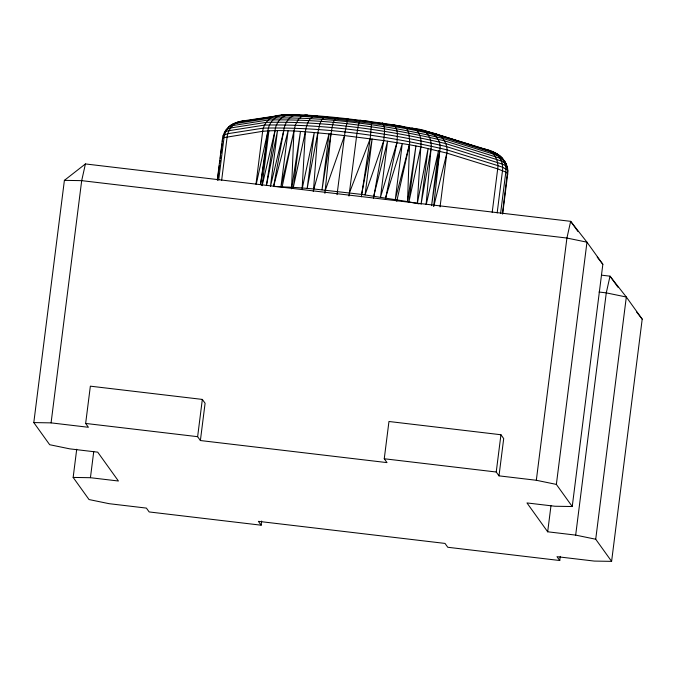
<?xml version="1.0" encoding="UTF-8"?>
<svg xmlns="http://www.w3.org/2000/svg" width="676" height="676" viewBox="0 0 676 676"><rect width="100%" height="100%" fill="white"/><g stroke="black" fill="none" stroke-linecap="round" stroke-linejoin="round"><path stroke-width="1.01" d="M291.533 188.849L293.933 131.076L295.437 124.874L298.141 119.753L301.724 116.348L303.718 115.427L305.755 115.055L316.934 115.841C302.662 116.34 287.68 112.951 273.569 116.559L238.053 122.136C230.186 123.7 223.494 130.51 222.514 138.563L217.283 179.977M502.657 213.937L507.625 174.602C509.721 161.53 497.866 151.931 486.205 149.464L429.454 132.014L413.644 128.482L392.595 124.79L404.096 126.691L406.825 128.778L408.743 132.842L409.656 141.504L407.543 201.583L419.179 203.899M440.051 206.932L446.853 153.097C448.298 144.064 442.129 133.823 432.505 133.172L437.49 134.718M302.079 189.593L305.366 131.786C306.304 125.973 308.036 119.052 313.647 116.044C355.382 119.922 397.454 123.978 438.073 134.735L493.108 151.973L498.694 154.973L502.665 158.378L502.758 159.46M433.679 206.197L439.755 151.111C442.949 133.645 424.959 129.479 411.684 128.195C420.21 129.141 421.748 139.966 420.818 146.878L417.312 203.493L428.111 148.407L421.047 204.304L431.018 149.016C432.226 141.318 428.863 130.595 419.847 129.902M507.625 174.602L507.524 173.436L505.809 172.076L497.688 168.89L446.853 153.097L420.818 146.878L408.938 201.854L415.917 145.957L407.543 201.583L361.626 194.409L313.596 188.95L317.796 132.792L319.875 123.809L321.996 119.407L324.429 116.914L325.671 116.492L337.4 117.658L336.648 117.556C332.11 121.486 332.153 128.558 330.944 134.068L322.013 189.787L329.068 133.882L313.225 191.35M396.761 201.296L409.386 144.732L420.818 146.878M426.125 204.346L431.018 149.016M385.413 199.445L396.956 142.628C397.209 136.873 398.654 129.108 393.728 124.933L382.067 123.176L382.743 123.243C385.81 128.322 384.019 134.972 383.799 140.6L373.482 198.482M324.911 193.328L330.944 134.068C308.273 132.124 285.407 129.243 262.651 131.313L224.035 137.608L222.514 138.563L222.353 141.808M361.33 196.817L370.211 138.715L371.563 123.37L371.394 121.672L359.928 120.235L358.305 125.466L356.894 133.789L348.977 196.099M73.152 477.425L90.432 477.704L118.427 481.016L97.716 452.159L69.721 448.847L49.678 444.715L33.8 422.584L64.397 180.357L85.421 163.938L570.654 221.331L586.971 242.177L602.848 264.299L572.242 506.527L554.962 506.248L526.967 502.936L547.678 531.792L575.673 535.105L595.717 539.237L611.603 561.367L594.314 561.08L556.99 556.669L559.753 560.514L447.774 547.273L445.011 543.419L258.384 521.348L261.147 525.193L149.168 511.943L146.405 508.098L109.081 503.679L89.029 499.547L73.152 477.425L76.718 449.236M33.8 422.584L51.08 422.872L81.686 180.644L85.421 163.938M51.08 422.872L88.412 427.283L85.649 423.438L90.356 386.173L202.335 399.415L205.098 403.268L200.383 440.532L387.018 462.612L384.255 458.759L388.962 421.494L500.941 434.744L503.704 438.589L498.998 475.853L536.322 480.273L556.365 484.405L572.242 506.527M90.432 477.704L93.736 451.602M217.511 180.103L219.345 165.612M219.607 163.541L219.996 160.44M220.258 158.37L220.655 155.26M220.917 153.19L222.091 143.878M218.669 180.053L224.035 137.608C224.99 131.592 228.801 124.654 235.29 123.598L270.797 118.03C328.494 116.83 386.571 125.237 442.687 138.36L493.522 154.145L501.068 157.111C504.744 161.116 506.451 166.702 505.809 172.076L500.578 213.481M221.643 180.357L227.136 136.882C228.023 129.462 233.634 122.779 241.036 121.198L284.055 114.819L307.791 115.266L284.452 115.283M200.383 440.532L197.629 436.679L202.335 399.415M255.984 184.1L262.651 131.313C263.463 124.942 267.603 119.077 273.569 116.559C290.08 114.903 306.71 116.711 323.196 117.903C362.547 122.069 402.237 125.981 440.541 136.315L491.376 152.1C499.581 153.579 503.459 162.975 502.513 170.555L497.156 212.991M262.051 185.621L268.947 130.747L260.514 184.649L267.933 130.781C268.786 121.587 277.473 113.272 286.987 115.03M261.147 525.193L261.663 521.052M382.743 123.243L347.996 118.824L347.658 119.339L344.963 132.378L337.045 194.688M492.196 212.365L497.688 168.89C499.142 159.857 492.965 149.607 483.348 148.957L439.485 135.335M502.429 213.81L507.651 170.166L502.657 167.293L497.84 165.628L447.005 149.844C387.044 135.8 324.979 126.809 263.327 128.119L227.82 133.687L223.207 135.369L223.308 136.535M498.998 475.853L496.235 472.009L500.941 434.744M536.322 480.273L566.919 238.045L570.654 221.331L577.988 231.547M547.678 531.792L550.982 505.69M556.365 484.405L586.971 242.177L566.919 238.045L81.686 180.644L64.397 180.357M559.753 560.514L560.277 556.373M575.673 535.105L606.279 292.877L610.014 276.171L601.716 275.191M595.717 539.237L626.322 297.009L610.014 276.171L617.948 287.232M611.603 561.367L642.2 319.14L626.322 297.009L606.279 292.877L599.02 292.024M439.755 151.111L431.567 205.673L438.513 150.807L426.26 204.38M299.637 114.937C290.68 113.323 284.486 122.77 283.743 130.662L273.603 186.491L291.821 187.252L300.474 131.482L293.316 187.362L305.366 131.786M266.395 185.452L275.014 130.561C275.791 121.95 283.388 113.112 292.657 114.861M361.626 194.409L372.146 138.986L365.082 194.882L383.799 140.6L409.386 144.732L395.291 199.42L402.279 143.523L385.574 197.84M317.796 132.792L307.174 188.401L314.247 132.504L302.349 187.996L291.821 187.252M266.437 185.452L277.506 130.595L270.442 186.491L283.743 130.662M282.179 186.753L293.933 131.076L280.954 186.711L288.111 130.84L273.603 186.491M256.263 184.134L267.933 130.781M262.153 185.638L275.014 130.561M433.823 206.214L446.853 153.097M373.752 196.065L387.559 141.183L380.512 197.079L396.956 142.628M325.376 190.125L344.532 135.58L383.799 140.6M349.407 192.888L370.211 138.715M226.198 129.581L230.693 127.941L266.209 122.364C326.483 121.097 387.171 129.885 445.788 143.608L501.322 161.015L506.206 163.829L506.299 164.961L504.676 160.947L499.894 158.192L444.453 140.819C386.959 127.358 327.438 118.739 268.321 119.982L232.806 125.559L229.848 126.251L228.395 127.164L228.496 128.271M230.989 125.161L233.896 123.649M235.256 122.787L244.129 120.827L241.535 121.435M238.645 122.449L237.022 122.66L240.74 121.536M276.543 115.63L279.644 115.258M315.303 115.655L326.88 116.644L325.671 116.492M302.349 187.996L313.596 188.95M336.648 117.556L347.996 118.824M330.944 134.068L344.532 135.58M85.649 423.438L197.629 436.679M384.255 458.759L496.235 472.009M402.533 126.471L404.096 126.691M490.632 151.661L495.973 153.3L500.232 156.198L500.325 157.246M426.835 131.575L431.558 132.902M484.312 149.286L490.235 150.858L494.418 153.266M495.178 153.562L497.46 154.474L497.544 155.488M597.204 257.091L602.848 264.299M636.555 311.923L642.2 319.14M503.257 160.111L504.262 161.403M506.552 165.738L507.752 171.332M507.304 168.087L507.203 166.93L505.513 165.586L502.251 164.082L446.65 146.65C387.196 132.724 325.655 123.809 264.527 125.102L229.012 130.679L225.945 131.398L224.449 132.344L224.542 133.493"/></g></svg>
